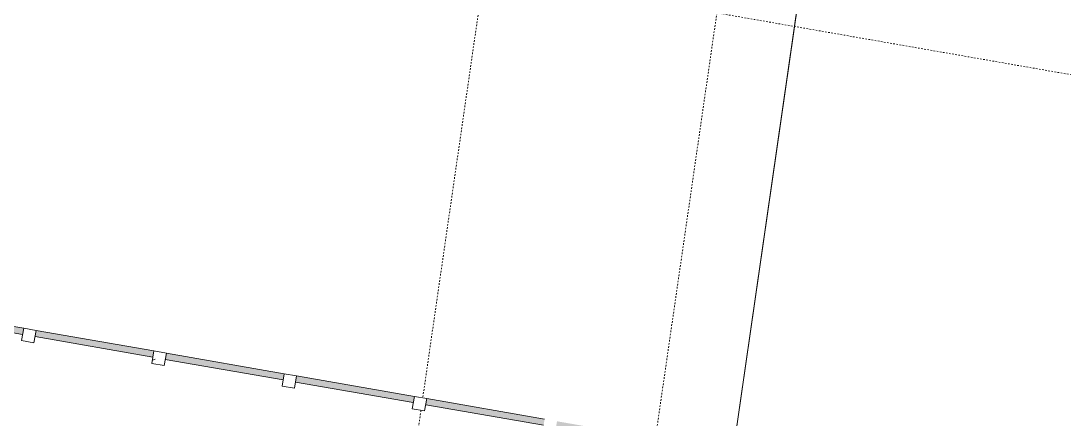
# Model space of a CAD drawing. Extents: x 274235 to 276654, y 142848 to 144425.
# Drawn here: x 275943.1 to 276009.4, y 143154.7 to 143180 of the extents above; entities that cross this region are included whole.
import ezdxf

# ---------------------------------------------------------------- set-up
doc = ezdxf.new("R2010")
doc.units = 0
doc.header["$LTSCALE"] = 1.5
for name, pattern in [('ACM-G-CENTER', [50.8, 31.75, -6.35, 6.35, -6.35]), ('IMPORT-SITE-SETBACK$0$_ACM-G-DASHED _2_', [19.05, 12.7, -6.35]), ('IMPORT-SITE-SETBACK$0$_ACM-G-DIVIDE _2_', [31.75, 12.7, -6.35, 0, -6.35, 0, -6.35])]:
    doc.linetypes.add(name, pattern=pattern)
doc.layers.get('0').update_dxf_attribs({"linetype": 'CONTINUOUS', "lineweight": 0})
for name, color, linetype, lineweight in [('_ACM-A-DETL', 7, 'CONTINUOUS', 5), ('_ACM-A-GRID', 3, 'CONTINUOUS', 5), ('_ACM-A-SITE-PROP-ESMT', 10, 'CONTINUOUS', 5), ('_ACM-A-WALL-FULL', 6, 'CONTINUOUS', 13), ('_ACM-A-WALL-PATT', 8, 'CONTINUOUS', 9), ('_ACM-S-STRU-CLOS', 5, 'CONTINUOUS', 5), ('SITE for basement_dwg', 8, 'CONTINUOUS', 5), ('SITE-SETBACK$0$_ACM-A-SITE-SETB-GREN', 7, 'IMPORT-SITE-SETBACK$0$_ACM-G-DIVIDE _2_', 18), ('SITE-SETBACK$0$_ACM-A-SITE-SETB-HIRS', 7, 'IMPORT-SITE-SETBACK$0$_ACM-G-DASHED _2_', 18), ('SITE-SETBACK$0$JZD', 250, 'CONTINUOUS', 5)]:
    doc.layers.add(name, color=color, linetype=linetype, lineweight=lineweight)

# ---------------------------------------------------------------- blocks, each defined once
blk = doc.blocks.new('SITE for basement_dwg-3947335-B1_Working')
at = {"layer": 'SITE-SETBACK$0$_ACM-A-SITE-SETB-GREN'}
for p, q in [((93576, 262688), (97437, 129988)), ((97460, 129188), (97609, 124088))]:
    blk.add_line(p, q, dxfattribs=at)
at = {"layer": 'SITE-SETBACK$0$_ACM-A-SITE-SETB-HIRS', "flags": 128}
blk.add_lwpolyline([(-37024, 263715), (-36076, 263611), (-34554, 263447), (-33352, 263320), (-32150, 263194), (-30949, 263069), (-29747, 262946), (-28545, 262824), (-27343, 262704), (-26141, 262585), (-24939, 262468), (-23737, 262352), (-22534, 262237), (-21332, 262124), (-20130, 262012), (-18927, 261902), (-17724, 261793), (-16521, 261685), (-15319, 261579), (-14116, 261475), (-12913, 261371), (-11710, 261270), (-10506, 261169), (-9303, 261071), (-8100, 260973), (-6896, 260877), (-5693, 260782), (-4490, 260689), (-3286, 260597), (-2082, 260507), (-879, 260418), (325, 260331), (1529, 260244), (2732, 260160), (3936, 260077), (5140, 259995), (6344, 259915), (7548, 259836), (8752, 259758), (9956, 259682), (11160, 259607), (12364, 259534), (13568, 259462), (14772, 259392), (15976, 259323), (17180, 259255), (18384, 259189), (19588, 259125), (20793, 259062), (21997, 259000), (23201, 258939), (24405, 258880), (25609, 258823), (26813, 258767), (28017, 258712), (29221, 258659), (30425, 258607), (31629, 258556), (32834, 258507), (34038, 258460), (35242, 258414), (36446, 258369), (37649, 258326), (38853, 258284), (40057, 258243), (41261, 258204), (42465, 258167), (43668, 258131), (44872, 258096), (46076, 258062), (47280, 258031), (48483, 258000), (49687, 257971), (50890, 257943), (52094, 257917), (53297, 257892), (54500, 257869), (55703, 257847), (56906, 257826), (58110, 257807), (59312, 257790), (60515, 257773), (61718, 257758), (62921, 257745), (64123, 257733), (65326, 257722), (66529, 257713), (67731, 257705), (68933, 257699), (70135, 257694), (71338, 257690), (72540, 257688), (73739, 257688), (108728, 257688), (113293, 100805), (118869, 51146), (124297, 26010), (123861, 26088), (121198, 26537), (118535, 26965), (115855, 27370), (113185, 27752), (110514, 28114), (107834, 28454), (105151, 28770), (102477, 29064), (101419, 29173), (99333, 29380), (97250, 29572), (95386, 29736), (93329, 29906), (91274, 30066), (89286, 30211), (87281, 30350), (85266, 30483), (82981, 30625), (52802, 29105), (-37025, 33302)], dxfattribs=at)
at = {"layer": 'SITE-SETBACK$0$JZD', "flags": 128}
blk.add_lwpolyline([(113585, 262688), (118285, 101157), (123810, 51955), (130771, 19718), (128236, 20210), (125625, 20697), (123008, 21161), (120385, 21604), (117764, 22025), (115128, 22423), (112494, 22800), (109864, 23157), (107228, 23490), (104585, 23802), (101945, 24092), (100915, 24199), (98857, 24403), (96801, 24592), (94962, 24754), (92929, 24922), (90898, 25080), (88931, 25224)], dxfattribs=at)
blk = doc.blocks.new('M_Concrete-Rectangular-Column - 800 x 800mm-V942-B1_Working')
at = {"layer": '_ACM-S-STRU-CLOS'}
h = blk.add_hatch(dxfattribs=at)
h.set_pattern_fill('FP_590', color=256, style=0, pattern_type=2)
h.set_pattern_definition([(50, (-697804, -702704.6), (3643.682, -318.781), [381, -4191]), (355, (-697804, -702704.6), (-704.856, 3821.136), [304.8, -3352.8]), (100.451, (-697500.5, -702731), (2938.852, 3502.332), [323.8, -3561.801]), (46.184, (-697804, -701688.6), (5421.582, -840.855), [571.5, -6286.5]), (96.636, (-697352.3, -701758.6), (4748.05, 4948.551), [485.7, -5342.702]), (351.184, (-697804, -701688.6), (4748.1, 4948.506), [457.2, -5029.2]), (21, (-697296, -701942.6), (3032.288, -2045.3045), [381, -4191]), (326, (-697296, -701942.6), (1236.042, 3683.762), [304.8, -3352.8]), (71.451, (-697043.4, -702113), (4268.343, 1638.425), [323.8, -3561.801]), (37.5, (-697804.1, -702704.6), (61.772, 1691.1008), [167.64, -3144.52, 167.64, -6601.46]), (37.5, (-697804.1, -702704.6), (61.772, 1691.1008), [-3479.8, -3235.96, 167.64, -3197.86]), (7.5, (-697804.1, -702704.6), (1336.3933, 2003.6115), [167.64, -1772.92, 167.64, -4351.02]), (7.5, (-697804.1, -702704.6), (1336.3933, 2003.6115), [-2108.2, -3068.32, 167.64, -1115.06]), (327.5, (-698937, -702704.6), (2711.8178, -114.5786), [167.64, -1102.36, -9220.2]), (327.5, (-698937, -702704.6), (2711.8178, -114.5786), [-1270, 167.64, -3794.76, -5257.8]), (327.5, (-698937, -702704.6), (2711.8178, -114.5786), [-5232.4, 167.64, -5090.16]), (317.5, (-699445, -702704.6), (2962.5856, 508.5334), [167.64, -1483.36, 167.64, -6197.6]), (317.5, (-699445, -702704.6), (2962.5856, 508.5334), [-1818.64, -2463.8, 167.64, -3566.16])])
h.paths.add_polyline_path([(400, -400), (400, 400), (-400, 400), (-400, -400)])
at = {"layer": '_ACM-A-DETL', "color": 250}
for p, q in [((400, 400), (-400, 400)), ((-400, 400), (-400, -400)), ((400, -400), (400, 400)), ((-400, -400), (400, -400))]:
    blk.add_line(p, q, dxfattribs=at)
blk = doc.blocks.new('M_Concrete-Rectangular-Column - 800 x 800mm-V943-B1_Working')
at = {"layer": '_ACM-A-DETL', "color": 250}
for p, q in [((400, 400), (-400, 400)), ((-400, 400), (-400, -400)), ((400, -400), (400, 400)), ((-400, -400), (400, -400))]:
    blk.add_line(p, q, dxfattribs=at)
blk = doc.blocks.new('M_Concrete-Rectangular-Column - 800 x 800mm-V944-B1_Working')
at = {"layer": '_ACM-A-DETL', "color": 250}
for p, q in [((400, 400), (-400, 400)), ((-400, 400), (-400, -400)), ((400, -400), (400, 400)), ((-400, -400), (400, -400))]:
    blk.add_line(p, q, dxfattribs=at)
blk = doc.blocks.new('M_Concrete-Rectangular-Column - 800 x 800mm-V945-B1_Working')
at = {"layer": '_ACM-S-STRU-CLOS'}
h = blk.add_hatch(dxfattribs=at)
h.set_pattern_fill('FP_591', color=256, style=0, pattern_type=2)
h.set_pattern_definition([(50, (-689404, -702704.6), (3643.682, -318.781), [381, -4191]), (355, (-689404, -702704.6), (-704.856, 3821.136), [304.8, -3352.8]), (100.451, (-689100.5, -702731), (2938.852, 3502.332), [323.8, -3561.801]), (46.184, (-689404, -701688.6), (5421.582, -840.855), [571.5, -6286.5]), (96.636, (-688952.3, -701758.6), (4748.05, 4948.551), [485.7, -5342.702]), (351.184, (-689404, -701688.6), (4748.1, 4948.506), [457.2, -5029.2]), (21, (-688896, -701942.6), (3032.288, -2045.3045), [381, -4191]), (326, (-688896, -701942.6), (1236.042, 3683.762), [304.8, -3352.8]), (71.451, (-688643.4, -702113), (4268.343, 1638.425), [323.8, -3561.801]), (37.5, (-689404.1, -702704.6), (61.772, 1691.1008), [167.64, -3144.52, 167.64, -6601.46]), (37.5, (-689404.1, -702704.6), (61.772, 1691.1008), [-3479.8, -3235.96, 167.64, -3197.86]), (7.5, (-689404.1, -702704.6), (1336.3933, 2003.6115), [167.64, -1772.92, 167.64, -4351.02]), (7.5, (-689404.1, -702704.6), (1336.3933, 2003.6115), [-2108.2, -3068.32, 167.64, -1115.06]), (327.5, (-690537, -702704.6), (2711.8178, -114.5786), [167.64, -1102.36, -9220.2]), (327.5, (-690537, -702704.6), (2711.8178, -114.5786), [-1270, 167.64, -3794.76, -5257.8]), (327.5, (-690537, -702704.6), (2711.8178, -114.5786), [-5232.4, 167.64, -5090.16]), (317.5, (-691045, -702704.6), (2962.5856, 508.5334), [167.64, -1483.36, 167.64, -6197.6]), (317.5, (-691045, -702704.6), (2962.5856, 508.5334), [-1818.64, -2463.8, 167.64, -3566.16])])
h.paths.add_polyline_path([(400, -400), (400, 400), (-400, 400), (-400, -400)])
at = {"layer": '_ACM-A-DETL', "color": 250}
for p, q in [((400, 400), (-400, 400)), ((-400, 400), (-400, -400)), ((400, -400), (400, 400)), ((-400, -400), (400, -400))]:
    blk.add_line(p, q, dxfattribs=at)
blk = doc.blocks.new('Family - ___-3630293-B1_Working')
at = {"layer": '_ACM-A-SITE-PROP-ESMT'}
blk.add_line((730891, 835804), (735591, 674274), dxfattribs=at)
blk = doc.blocks.new('BASEMENT20250512')
at = {"layer": '_ACM-A-WALL-PATT', "lineweight": 5}
h = blk.add_hatch(color=256, dxfattribs=at)
h.paths.add_polyline_path([(728604.1244, 702704.5655), (728604.114, 703104.5655), (723404.1245, 703104.5655), (723404.1245, 702704.5655)])
h.paths.add_polyline_path([(722604.1245, 702704.5655), (722604.1245, 703104.5655), (715004.1245, 703104.5655), (715004.1245, 702704.5655)])
h.paths.add_polyline_path([(714204.1245, 702704.5655), (714204.1245, 703104.5655), (706604.1245, 703104.5655), (706604.1245, 702704.5655)])
h.paths.add_polyline_path([(703703.471, 702704.5655), (705804.1245, 702704.5655), (705804.1245, 703104.5655), (698204.1245, 703104.5655), (698204.1245, 702704.5655)])
h.paths.add_polyline_path([(697404.1245, 702704.5655), (697404.1245, 703104.5655), (689804.1246, 703104.5655), (689804.1246, 702704.5655)])
h.paths.add_polyline_path([(689004.1246, 702704.5655), (689004.1246, 703104.5655), (681404.1246, 703104.5655), (681404.1246, 702704.5655)])
h.paths.add_polyline_path([(680604.1246, 702704.5655), (680604.1246, 703104.5655), (673004.1246, 703104.5655), (673004.1246, 702704.5655)])
h.paths.add_polyline_path([(672204.1246, 702704.5655), (672204.1246, 703104.5655), (664604.1246, 703104.5655), (664604.1246, 702704.5655), (667831.0494, 702704.5655)])
h.paths.add_polyline_path([(663804.1246, 702704.5655), (663804.1246, 703104.5655), (656204.1247, 703104.5655), (656204.1247, 702704.5655)])
h.paths.add_polyline_path([(655404.1247, 702704.5655), (655404.1247, 703104.5655), (647804.1247, 703104.5655), (647804.1247, 702704.5655)])
h.paths.add_polyline_path([(647004.1247, 702704.5655), (647004.1247, 703104.5655), (639404.1247, 703104.5655), (639404.1247, 702704.5655)])
h.paths.add_polyline_path([(638604.1247, 702704.5655), (638604.1247, 703104.5655), (631004.1248, 703104.5655), (631004.1248, 702704.5655), (631958.6279, 702704.5655)])
h.paths.add_polyline_path([(630204.1248, 702704.5655), (630204.1248, 703104.5655), (622604.1248, 703104.5655), (622604.1248, 702704.5655)])
h.paths.add_polyline_path([(621804.1248, 702704.5655), (621804.1248, 703104.5655), (614204.1248, 703104.5655), (614204.1248, 702704.5655)])
h.paths.add_polyline_path([(613404.1248, 702704.5655), (613404.1248, 703104.5655), (605804.1249, 703104.5655), (605804.1249, 702704.5655)])
h.paths.add_polyline_path([(605004.1249, 702704.5655), (605004.1249, 703104.5655), (597404.1249, 703104.5655), (597404.1249, 702704.5655)])
h.paths.add_polyline_path([(596086.2063, 702704.5655), (596604.1249, 702704.5655), (596604.1249, 703104.5655), (589004.1249, 703104.5655), (589004.1249, 702704.5655)])
h.paths.add_polyline_path([(581683.2371, 702704.5655), (588204.1249, 702704.5655), (588204.1249, 703104.5655), (581683.2371, 703104.5655), (581683.2371, 703083.2914)])
at = {"layer": '_ACM-A-GRID', "linetype": 'ACM-G-CENTER'}
blk.add_line((1114634.7032, 730404.5654), (547415.2253, 730404.5654), dxfattribs=at)
at = {"layer": '_ACM-A-WALL-FULL', "lineweight": 9}
for p, q in [((689004.1246, 703104.5655), (681404.1246, 703104.5655)), ((697404.1245, 703104.5655), (689804.1246, 703104.5655)), ((705804.1245, 703104.5655), (698204.1245, 703104.5655)), ((714204.1245, 703104.5655), (706604.1245, 703104.5655)), ((722604.1245, 703104.5655), (715004.1245, 703104.5655)), ((681404.1246, 702704.5655), (689004.1246, 702704.5655)), ((689804.1246, 702704.5655), (697404.1245, 702704.5655)), ((698204.1245, 702704.5655), (705804.1245, 702704.5655)), ((706604.1245, 702704.5655), (714204.1245, 702704.5655)), ((715004.1245, 702704.5655), (722604.1245, 702704.5655))]:
    blk.add_line(p, q, dxfattribs=at)
at = {"layer": '_ACM-A-SITE-PROP-ESMT'}
blk.add_blockref('Family - ___-3630293-B1_Working', (0, 0), dxfattribs=at)
at = {"layer": '_ACM-S-STRU-CLOS'}
for name, p in [('M_Concrete-Rectangular-Column - 800 x 800mm-V945-B1_Working', (689404.1246, 702704.5655)), ('M_Concrete-Rectangular-Column - 800 x 800mm-V942-B1_Working', (697804.1245, 702704.5655)), ('M_Concrete-Rectangular-Column - 800 x 800mm-V943-B1_Working', (706204.1245, 702704.5655)), ('M_Concrete-Rectangular-Column - 800 x 800mm-V944-B1_Working', (714604.1245, 702704.5655))]:
    blk.add_blockref(name, p, dxfattribs=at)
at = {"layer": 'SITE for basement_dwg', "color": 250}
blk.add_blockref('SITE for basement_dwg-3947335-B1_Working', (617306.3804, 573116.7708), dxfattribs=at)
blk = doc.blocks.new('Family - ___-3630293-F5_Working')
at = {"layer": '_ACM-A-SITE-PROP-ESMT'}
blk.add_line((730891, 835804), (735591, 674274), dxfattribs=at)
blk = doc.blocks.new('5f0512')
at = {"layer": '_ACM-A-GRID', "linetype": 'ACM-G-CENTER'}
blk.add_line((114430.5798, 0), (-445109.3669, 0), dxfattribs=at)
at = {"layer": '_ACM-A-SITE-PROP-ESMT'}
blk.add_blockref('Family - ___-3630293-F5_Working', (-1000204.1235, -730404.5654), dxfattribs=at)

msp = doc.modelspace()

# ---------------------------------------------------------------- block references
at = {"xscale": 0.0009999999999999994, "yscale": 0.001, "zscale": 0.001, "rotation": 350.1075696352769}
msp.add_blockref('BASEMENT20250512', (275143.722, 142586.221), dxfattribs=at)

# ---------------------------------------------------------------- next in the draw order: block references
msp.add_blockref('5f0512', (276254.538, 143133.932), dxfattribs=at)

doc.saveas('drawing.dxf')
